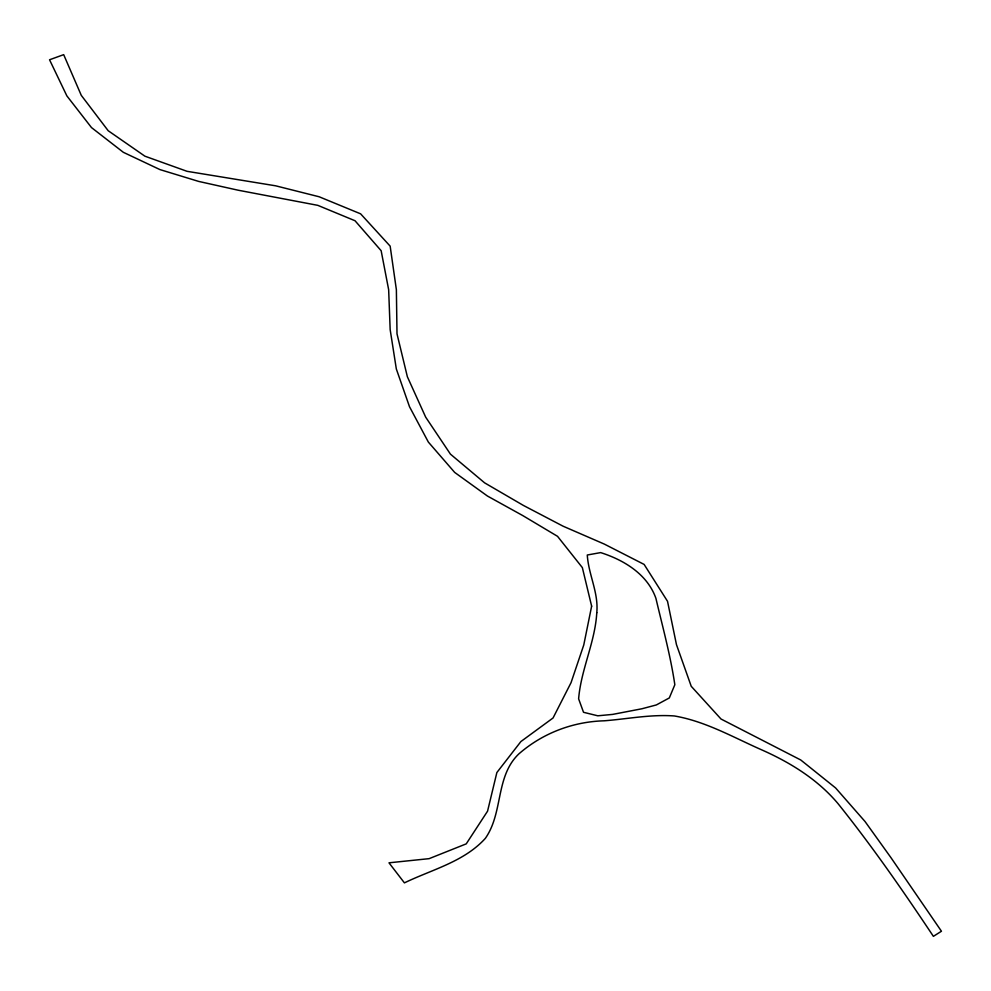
<?xml version="1.0" encoding="UTF-8"?>
<svg xmlns="http://www.w3.org/2000/svg" width="991" height="991" viewBox="0 0 991 991"><rect width="100%" height="100%" fill="white"/><g stroke="black" fill="none" stroke-linecap="round" stroke-linejoin="round"><path stroke-width="1.49" d="M596.78 612.735C595.096 642.304 581.011 669.445 578.62 698.841L583.526 712.294L597.784 715.799L612.649 714.4L641.945 708.763L656.339 704.948L669.309 697.949L674.834 684.744C670.535 655.646 662.657 627.03 655.918 598.366C647.47 574.247 623.884 559.965 600.645 552.606L587.279 555.01C588.493 574.631 598.725 592.705 596.78 612.735M591.639 606.158L583.773 644.968L571.039 682.675L553.052 717.98L520.894 741.553L496.863 772.546L487.56 811.171L466.241 843.861L429.14 858.652L388.98 862.814L404.415 882.87C432.076 869.479 464.023 861.848 485.33 838.386C503.428 812.632 495.227 776.523 518.826 753.928C542.486 733.241 572.823 721.671 604.188 720.804C627.588 718.983 650.802 714.226 674.363 715.96C705.53 721.299 733.204 737.304 761.794 749.902C790.397 762.575 817.563 779.372 837.915 803.503C872.043 846.066 903.16 890.971 933.386 936.346L941.45 931.243L891.02 857.748L865.032 821.514L835.611 787.956L800.753 759.986L721.014 719.02L691.235 686.292L676.469 644.633L667.525 601.302L644.125 564.424L604.287 544.071L563.111 526.209L523.359 505.41L484.599 482.84L450.434 454.138L425.696 417.186L407.363 376.741L397.007 333.843L396.375 289.694L390.157 246.14L360.6 213.821L319.164 196.775L275.647 185.812L187.051 171.319L144.897 156.182L108.192 130.725L81.287 95.371L63.684 54.654L49.55 59.77L66.868 95.892L91.494 127.579L123.355 152.317L159.923 169.585L198.671 181.415L238.212 190.222L317.814 205.348L355.026 220.745L381.151 250.723L388.658 289.731L390.157 329.569L396.326 368.949L409.494 406.694L428.36 442.085L454.671 472.41L487.436 496.033L522.839 515.617L557.524 536.317L582.349 567.608L591.639 606.158"/></g></svg>
